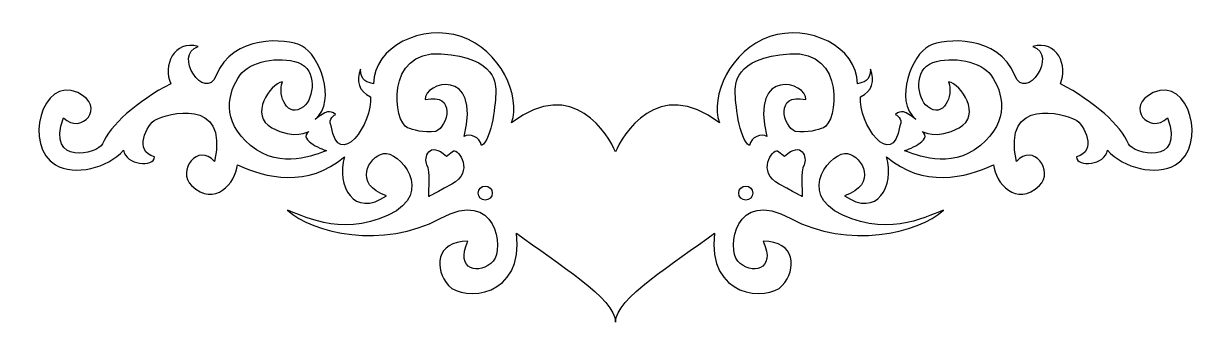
# Model space of a CAD drawing. Header units: centimetres. Extents: x -10.5 to 10.5, y -2.6 to 2.7.
import ezdxf

# ---------------------------------------------------------------- set-up
doc = ezdxf.new("R2010")
doc.units = ezdxf.units.CM
doc.header["$MEASUREMENT"] = 0
doc.layers.add('Camada 1', color=7, linetype='Continuous')

msp = doc.modelspace()

# ---------------------------------------------------------------- linework, layer by layer
at = {"layer": 'Camada 1'}
for points, knots in [([(-1.7594, -0.98445), (-1.61518, -2.13819), (-2.70436, -2.20574), (-2.96397, -1.91719), (-2.96397, -1.91719), (-3.22361, -1.62887), (-3.20157, -1.1286), (-2.62469, -1.1286), (-2.62469, -1.1286), (-2.86342, -1.64919), (-2.40485, -1.73886), (-2.17093, -1.48169), (-2.17093, -1.48169), (-1.97691, -1.26836), (-2.10552, -0.17695), (-3.11504, -0.7249), (-3.11504, -0.7249), (-4.12456, -1.27288), (-5.38771, -0.9902), (-5.82623, -0.58062), (-5.82623, -0.58062), (-5.62433, -0.63838), (-4.90328, -1.07108), (-4.03799, -0.66724), (-4.03799, -0.66724), (-3.17267, -0.26341), (-3.86495, 0.48648), (-4.12451, 0.42888), (-4.12451, 0.42888), (-4.38409, 0.37123), (-4.67257, -0.11926), (-4.0668, -0.32116), (-4.0668, -0.32116), (-4.65052, -0.72203), (-4.96091, -0.14802), (-4.81676, 0.37123), (-4.81676, 0.37123), (-5.4547, -0.18606), (-6.22657, -0.0035), (-6.71684, 0.2273), (-6.71684, 0.2273), (-6.74565, -0.08999), (-7.11895, -0.53224), (-7.53221, -0.14126), (-7.53221, -0.14126), (-7.80534, 0.11708), (-7.41259, 0.63069), (-7.12414, 0.28461), (-7.12414, 0.28461), (-6.86458, 1.46722), (-7.98938, 1.12112), (-8.16247, 1.03452), (-8.16247, 1.03452), (-8.33556, 0.94813), (-8.56625, 0.45765), (-8.19128, 0.37126), (-8.19128, 0.37126), (-8.19128, 0.16933), (-8.71047, 0.22698), (-8.73934, 0.48651), (-8.73934, 0.48651), (-9.02782, 0.16916), (-9.60252, 0.0266), (-9.95071, 0.22695), (-9.95071, 0.22695), (-10.51438, 0.55112), (-10.19902, 1.81376), (-9.55381, 1.51174), (-9.55381, 1.51174), (-9.02891, 1.26599), (-9.48928, 0.74616), (-9.80652, 1.06335), (-9.80652, 1.06335), (-10.12346, 0.20493), (-9.19078, 0.41501), (-9.11431, 0.60189), (-9.11431, 0.60189), (-8.98424, 0.91971), (-8.50392, 1.35534), (-7.90289, 1.66911), (-7.90289, 1.66911), (-8.04711, 1.98629), (-7.84518, 2.44788), (-7.41259, 2.33237), (-7.41259, 2.33237), (-7.87413, 2.18822), (-7.28649, 1.33309), (-7.09528, 1.81328), (-7.09528, 1.81328), (-6.80411, 2.54469), (-5.85483, 2.48241), (-5.56641, 2.33824), (-5.56641, 2.33824), (-5.27799, 2.19409), (-4.9321, 1.38055), (-5.33593, 1.03451), (-5.33593, 1.03451), (-5.13897, 1.18281), (-5.07497, 1.21022), (-4.97446, 1.12092), (-4.97446, 1.12092), (-4.97446, 1.12092), (-5.1248, 1.05263), (-5.05264, 0.91973), (-5.05264, 0.91973), (-4.92371, 0.09198), (-4.29752, 0.97688), (-4.35525, 1.43834), (-4.35525, 1.43834), (-4.5571, 1.52486), (-4.61486, 1.72676), (-4.52834, 1.92869), (-4.52834, 1.92869), (-4.52834, 1.698), (-4.40481, 1.70168), (-4.29754, 1.66913), (-4.29754, 1.66913), (-4.29754, 2.33239), (-3.4323, 2.73622), (-2.74004, 2.50556), (-2.74004, 2.50556), (-2.04776, 2.2749), (-1.6729, 1.43836), (-1.84593, 0.97688), (-1.84593, 0.97688), (-0.74989, 1.81331), (-0.1154, 0.74619), (0.00002, 0.45766), (0.00002, 0.45766), (0.11535, 0.74619), (0.74988, 1.81331), (1.84599, 0.97688), (1.84599, 0.97688), (1.67295, 1.43834), (2.04779, 2.2749), (2.74002, 2.50556), (2.74002, 2.50556), (3.4323, 2.73622), (4.2976, 2.33239), (4.2976, 1.66913), (4.2976, 1.66913), (4.40481, 1.70167), (4.52842, 1.698), (4.52842, 1.92869), (4.52842, 1.92869), (4.61491, 1.72679), (4.55715, 1.52486), (4.35525, 1.43834), (4.35525, 1.43834), (4.2976, 0.97688), (4.92379, 0.09198), (5.05264, 0.91973), (5.05264, 0.91973), (5.12484, 1.05263), (4.97446, 1.12092), (4.97446, 1.12092), (4.97446, 1.12092), (5.07508, 1.21022), (5.13906, 1.18283), (5.33593, 1.03451), (5.33593, 1.03451), (4.93207, 1.38056), (5.27804, 2.1941), (5.56651, 2.33824), (5.56651, 2.33824), (5.85491, 2.48241), (6.80418, 2.54469), (7.0953, 1.81328), (7.0953, 1.81328), (7.28657, 1.33309), (7.87418, 2.18822), (7.41259, 2.33237), (7.41259, 2.33237), (7.84518, 2.44789), (8.04711, 1.98629), (7.90297, 1.66911), (7.90297, 1.66911), (8.50394, 1.35534), (8.98422, 0.9197), (9.11431, 0.60189), (9.11431, 0.60189), (9.1908, 0.41501), (10.12354, 0.20494), (9.80659, 1.06335), (9.80659, 1.06335), (9.48925, 0.74617), (9.02887, 1.26599), (9.55389, 1.51171), (9.55389, 1.51171), (10.19902, 1.81376), (10.51438, 0.55109), (9.95074, 0.22692), (9.95074, 0.22692), (9.60257, 0.0266), (9.02777, 0.16913), (8.73937, 0.48648), (8.73937, 0.48648), (8.71048, 0.22692), (8.19134, 0.1693), (8.19134, 0.37123), (8.19134, 0.37123), (8.56633, 0.45764), (8.33564, 0.9481), (8.1625, 1.03449), (8.1625, 1.03449), (7.98946, 1.12109), (6.86459, 1.46719), (7.12414, 0.28458), (7.12414, 0.28458), (7.41256, 0.63065), (7.80542, 0.11705), (7.53229, -0.14129), (7.53229, -0.14129), (7.11901, -0.53226), (6.74566, -0.09001), (6.71692, 0.22727), (6.71692, 0.22727), (6.22657, -0.00353), (5.45475, -0.18609), (4.81684, 0.3712), (4.81684, 0.3712), (4.96099, -0.14804), (4.65055, -0.72206), (4.0668, -0.32119), (4.0668, -0.32119), (4.67254, -0.11929), (4.38409, 0.3712), (4.12456, 0.42885), (4.12456, 0.42885), (3.865, 0.48648), (3.17275, -0.26343), (4.03804, -0.66727), (4.03804, -0.66727), (4.90333, -1.07111), (5.62435, -0.63838), (5.82628, -0.58065), (5.82628, -0.58065), (5.38768, -0.99023), (4.12456, -1.27291), (3.11509, -0.72493), (3.11509, -0.72493), (2.10552, -0.17695), (1.97688, -1.26838), (2.17095, -1.48172), (2.17095, -1.48172), (2.40484, -1.73892), (2.8635, -1.64923), (2.62474, -1.12863), (2.62474, -1.12863), (3.20161, -1.12863), (3.22362, -1.62888), (2.96391, -1.91722), (2.96391, -1.91722), (2.70435, -2.20577), (1.61514, -2.13825), (1.75942, -0.98448), (1.75942, -0.98448), (1.03827, -1.53246), (-0.00001, -2.13822), (-0.00001, -2.57092), (-0.00001, -2.57092), (0.00003, -2.13819), (-1.0383, -1.5324), (-1.7594, -0.98445)], [0, 0, 0, 0, 0.01492537, 0.01492537, 0.01492537, 0.01492537, 0.02985075, 0.02985075, 0.02985075, 0.02985075, 0.04477612, 0.04477612, 0.04477612, 0.04477612, 0.05970149, 0.05970149, 0.05970149, 0.05970149, 0.07462687, 0.07462687, 0.07462687, 0.07462687, 0.08955224, 0.08955224, 0.08955224, 0.08955224, 0.10447761, 0.10447761, 0.10447761, 0.10447761, 0.11940299, 0.11940299, 0.11940299, 0.11940299, 0.13432836, 0.13432836, 0.13432836, 0.13432836, 0.14925373, 0.14925373, 0.14925373, 0.14925373, 0.1641791, 0.1641791, 0.1641791, 0.1641791, 0.17910448, 0.17910448, 0.17910448, 0.17910448, 0.19402985, 0.19402985, 0.19402985, 0.19402985, 0.20895522, 0.20895522, 0.20895522, 0.20895522, 0.2238806, 0.2238806, 0.2238806, 0.2238806, 0.23880597, 0.23880597, 0.23880597, 0.23880597, 0.25373134, 0.25373134, 0.25373134, 0.25373134, 0.26865672, 0.26865672, 0.26865672, 0.26865672, 0.28358209, 0.28358209, 0.28358209, 0.28358209, 0.29850746, 0.29850746, 0.29850746, 0.29850746, 0.31343284, 0.31343284, 0.31343284, 0.31343284, 0.32835821, 0.32835821, 0.32835821, 0.32835821, 0.34328358, 0.34328358, 0.34328358, 0.34328358, 0.35820896, 0.35820896, 0.35820896, 0.35820896, 0.37313433, 0.37313433, 0.37313433, 0.37313433, 0.3880597, 0.3880597, 0.3880597, 0.3880597, 0.40298507, 0.40298507, 0.40298507, 0.40298507, 0.41791045, 0.41791045, 0.41791045, 0.41791045, 0.43283582, 0.43283582, 0.43283582, 0.43283582, 0.44776119, 0.44776119, 0.44776119, 0.44776119, 0.46268657, 0.46268657, 0.46268657, 0.46268657, 0.47761194, 0.47761194, 0.47761194, 0.47761194, 0.49253731, 0.49253731, 0.49253731, 0.49253731, 0.50746269, 0.50746269, 0.50746269, 0.50746269, 0.52238806, 0.52238806, 0.52238806, 0.52238806, 0.53731343, 0.53731343, 0.53731343, 0.53731343, 0.55223881, 0.55223881, 0.55223881, 0.55223881, 0.56716418, 0.56716418, 0.56716418, 0.56716418, 0.58208955, 0.58208955, 0.58208955, 0.58208955, 0.59701493, 0.59701493, 0.59701493, 0.59701493, 0.6119403, 0.6119403, 0.6119403, 0.6119403, 0.62686567, 0.62686567, 0.62686567, 0.62686567, 0.64179104, 0.64179104, 0.64179104, 0.64179104, 0.65671642, 0.65671642, 0.65671642, 0.65671642, 0.67164179, 0.67164179, 0.67164179, 0.67164179, 0.68656716, 0.68656716, 0.68656716, 0.68656716, 0.70149254, 0.70149254, 0.70149254, 0.70149254, 0.71641791, 0.71641791, 0.71641791, 0.71641791, 0.73134328, 0.73134328, 0.73134328, 0.73134328, 0.74626866, 0.74626866, 0.74626866, 0.74626866, 0.76119403, 0.76119403, 0.76119403, 0.76119403, 0.7761194, 0.7761194, 0.7761194, 0.7761194, 0.79104478, 0.79104478, 0.79104478, 0.79104478, 0.80597015, 0.80597015, 0.80597015, 0.80597015, 0.82089552, 0.82089552, 0.82089552, 0.82089552, 0.8358209, 0.8358209, 0.8358209, 0.8358209, 0.85074627, 0.85074627, 0.85074627, 0.85074627, 0.86567164, 0.86567164, 0.86567164, 0.86567164, 0.88059701, 0.88059701, 0.88059701, 0.88059701, 0.89552239, 0.89552239, 0.89552239, 0.89552239, 0.91044776, 0.91044776, 0.91044776, 0.91044776, 0.92537313, 0.92537313, 0.92537313, 0.92537313, 0.94029851, 0.94029851, 0.94029851, 0.94029851, 0.95522388, 0.95522388, 0.95522388, 0.95522388, 0.97014925, 0.97014925, 0.97014925, 0.97014925, 1, 1, 1, 1]), ([(-5.54194, 1.26136), (-5.35361, 1.40783), (-5.29133, 1.91925), (-5.63592, 2.04455), (-5.63592, 2.04455), (-5.98054, 2.16986), (-6.50905, 2.05482), (-6.66975, 1.82526), (-6.66975, 1.82526), (-6.88904, 1.51199), (-7.01434, 1.01071), (-6.48179, 0.57214), (-6.48179, 0.57214), (-5.93355, 0.1206), (-5.32268, 0.41553), (-5.13469, 0.47816), (-5.13469, 0.47816), (-5.13469, 0.47816), (-5.66724, 0.66612), (-5.44798, 0.82275), (-5.44798, 0.82275), (-5.44798, 0.82275), (-5.69859, 0.66612), (-6.10584, 0.8854), (-6.10584, 0.8854), (-6.51311, 1.10469), (-6.13719, 1.66859), (-5.91788, 1.69992), (-5.91788, 1.69992), (-6.01186, 1.44929), (-5.82388, 1.04205), (-5.54194, 1.26136)], [0, 0, 0, 0, 0.11111111, 0.11111111, 0.11111111, 0.11111111, 0.22222222, 0.22222222, 0.22222222, 0.22222222, 0.33333333, 0.33333333, 0.33333333, 0.33333333, 0.44444444, 0.44444444, 0.44444444, 0.44444444, 0.55555556, 0.55555556, 0.55555556, 0.55555556, 0.66666667, 0.66666667, 0.66666667, 0.66666667, 0.77777778, 0.77777778, 0.77777778, 0.77777778, 1, 1, 1, 1]), ([(-2.69113, 0.72876), (-2.59715, 0.79141), (-2.40919, 0.72876), (-2.37786, 0.57213), (-2.37786, 0.57213), (-2.1899, 0.66614), (-2.12722, 1.38665), (-2.12722, 1.51196), (-2.12722, 1.51196), (-2.12722, 1.63727), (-2.09592, 2.13849), (-3.0984, 2.20117), (-3.0984, 2.20117), (-4.10088, 2.26382), (-3.94425, 0.97938), (-3.69363, 0.88542), (-3.69363, 0.88542), (-3.59819, 0.84967), (-3.41169, 0.79141), (-3.1924, 0.82277), (-3.1924, 0.82277), (-2.98161, 0.9045), (-2.81645, 1.51198), (-3.38036, 1.38668), (-3.38036, 1.38668), (-3.41167, 1.69993), (-2.37786, 1.98187), (-2.69113, 0.72876)], [0, 0, 0, 0, 0.125, 0.125, 0.125, 0.125, 0.25, 0.25, 0.25, 0.25, 0.375, 0.375, 0.375, 0.375, 0.5, 0.5, 0.5, 0.5, 0.625, 0.625, 0.625, 0.625, 0.75, 0.75, 0.75, 0.75, 1, 1, 1, 1]), ([(3.38042, 1.38667), (2.81651, 1.51198), (2.98161, 0.90452), (3.19246, 0.82276), (3.19246, 0.82276), (3.41175, 0.79141), (3.59823, 0.84969), (3.69369, 0.88541), (3.69369, 0.88541), (3.9443, 0.97936), (4.10094, 2.26381), (3.09846, 2.20116), (3.09846, 2.20116), (2.09598, 2.13848), (2.12733, 1.63725), (2.12733, 1.51195), (2.12733, 1.51195), (2.12733, 1.38664), (2.18993, 0.6661), (2.37794, 0.57212), (2.37794, 0.57212), (2.40929, 0.72875), (2.59723, 0.79141), (2.69118, 0.72875), (2.69118, 0.72875), (2.37794, 1.98187), (3.41175, 1.69993), (3.38042, 1.38667)], [0, 0, 0, 0, 0.125, 0.125, 0.125, 0.125, 0.25, 0.25, 0.25, 0.25, 0.375, 0.375, 0.375, 0.375, 0.5, 0.5, 0.5, 0.5, 0.625, 0.625, 0.625, 0.625, 0.75, 0.75, 0.75, 0.75, 1, 1, 1, 1]), ([(5.91794, 1.69993), (6.13725, 1.6686), (6.51317, 1.1047), (6.1059, 0.88541), (6.1059, 0.88541), (5.69863, 0.66612), (5.44801, 0.82276), (5.44801, 0.82276), (5.44801, 0.82276), (5.6673, 0.66613), (5.13474, 0.47817), (5.13474, 0.47817), (5.13474, 0.47817), (5.3227, 0.41554), (5.93357, 0.12059), (6.48181, 0.57215), (6.48181, 0.57215), (7.01436, 1.01072), (6.88908, 1.51198), (6.6698, 1.82527), (6.6698, 1.82527), (6.50912, 2.05482), (5.98056, 2.16986), (5.63599, 2.04456), (5.63599, 2.04456), (5.2914, 1.91925), (5.35365, 1.40787), (5.54198, 1.26137), (5.54198, 1.26137), (5.82396, 1.04205), (6.01192, 1.44929), (5.91794, 1.69993)], [0, 0, 0, 0, 0.11111111, 0.11111111, 0.11111111, 0.11111111, 0.22222222, 0.22222222, 0.22222222, 0.22222222, 0.33333333, 0.33333333, 0.33333333, 0.33333333, 0.44444444, 0.44444444, 0.44444444, 0.44444444, 0.55555556, 0.55555556, 0.55555556, 0.55555556, 0.66666667, 0.66666667, 0.66666667, 0.66666667, 0.77777778, 0.77777778, 0.77777778, 0.77777778, 1, 1, 1, 1]), ([(-3.34902, 0.22753), (-3.28637, 0.10225), (-3.31769, -0.21104), (-3.31769, -0.33638), (-3.31769, -0.33638), (-3.31769, -0.33638), (-3.31769, -0.33638), (-2.91042, -0.11707), (-2.91042, -0.11707), (-2.50315, 0.10222), (-2.78511, 0.50946), (-2.87909, 0.47814), (-2.87909, 0.47814), (-2.87909, 0.47814), (-3.0044, 0.38416), (-3.0044, 0.38416), (-3.0044, 0.38416), (-3.31769, 0.66613), (-3.41167, 0.35286), (-3.34902, 0.22753)], [0, 0, 0, 0, 0.16666667, 0.16666667, 0.16666667, 0.16666667, 0.33333333, 0.33333333, 0.33333333, 0.33333333, 0.5, 0.5, 0.5, 0.5, 0.66666667, 0.66666667, 0.66666667, 0.66666667, 1, 1, 1, 1]), ([(3.00448, 0.38419), (3.00448, 0.38419), (2.8792, 0.47817), (2.8792, 0.47817), (2.8792, 0.47817), (2.78519, 0.5095), (2.50325, 0.10225), (2.91055, -0.11704), (2.91055, -0.11704), (3.3178, -0.33635), (3.3178, -0.33635), (3.3178, -0.33635), (3.3178, -0.33635), (3.3178, -0.21104), (3.28645, 0.10225), (3.34913, 0.22756), (3.34913, 0.22756), (3.41175, 0.35286), (3.31774, 0.66613), (3.00448, 0.38419)], [0, 0, 0, 0, 0.16666667, 0.16666667, 0.16666667, 0.16666667, 0.33333333, 0.33333333, 0.33333333, 0.33333333, 0.5, 0.5, 0.5, 0.5, 0.66666667, 0.66666667, 0.66666667, 0.66666667, 1, 1, 1, 1]), ([(-2.31521, -0.399), (-2.24599, -0.399), (-2.1899, -0.34296), (-2.1899, -0.27372), (-2.1899, -0.27372), (-2.1899, -0.20445), (-2.24599, -0.14839), (-2.31521, -0.14839), (-2.31521, -0.14839), (-2.38443, -0.14839), (-2.44052, -0.20446), (-2.44052, -0.27372), (-2.44052, -0.27372), (-2.44052, -0.34294), (-2.3844, -0.399), (-2.31521, -0.399)], [0, 0, 0, 0, 0.2, 0.2, 0.2, 0.2, 0.4, 0.4, 0.4, 0.4, 0.6, 0.6, 0.6, 0.6, 1, 1, 1, 1]), ([(2.44057, -0.2737), (2.44057, -0.20443), (2.38443, -0.14837), (2.31529, -0.14837), (2.31529, -0.14837), (2.24602, -0.14837), (2.18996, -0.20444), (2.18996, -0.2737), (2.18996, -0.2737), (2.18996, -0.34294), (2.24603, -0.39898), (2.31529, -0.39898), (2.31529, -0.39898), (2.38443, -0.399), (2.44057, -0.34294), (2.44057, -0.2737)], [0, 0, 0, 0, 0.2, 0.2, 0.2, 0.2, 0.4, 0.4, 0.4, 0.4, 0.6, 0.6, 0.6, 0.6, 1, 1, 1, 1])]:
    msp.add_open_spline(points, degree=3, knots=knots, dxfattribs=at)

doc.saveas('drawing.dxf')
